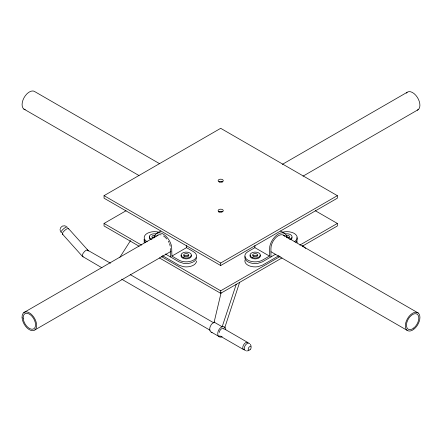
<?xml version="1.0" encoding="UTF-8"?>
<svg xmlns="http://www.w3.org/2000/svg" width="442" height="442" viewBox="0 0 442 442"><rect width="100%" height="100%" fill="white"/><g stroke="black" fill="none" stroke-linecap="round" stroke-linejoin="round"><path stroke-width="0.66" d="M60.057 229.326L60.421 231.608M154.352 237.824L154.496 236.636A12.547 7.243 60 0 1 163.065 233.989A12.547 7.243 60 0 1 171.634 246.531L171.921 256.084L178.922 260.123A10.31 5.95 0 0 0 193.502 260.123A10.31 5.95 0 0 0 193.502 251.702L186.502 247.664L171.921 256.084M221.111 292.687L214.138 322.135L222.16 326.765L236.277 284.184M239.647 282.3L224.906 327.268L224.111 327.124M119.898 257.277L130.534 240.547M295.825 242.266L296.853 240.829A10.31 5.95 0 0 0 296.853 237.746M104.047 195.662L220.696 128.318L337.345 195.662L337.345 198.193L220.696 265.537L104.047 198.193L104.047 195.662L220.696 263.012L337.345 195.662M139.158 246.244L104.047 225.972L104.047 223.448L126.064 210.735M156.788 233.37L160.871 231.011M23.813 312.604L158.081 235.089M282.339 164.358L407.06 92.35M34.924 329.925L170.982 251.371M303.002 176.165L418.171 109.671M269.471 256.084L254.89 247.664L247.89 251.702A10.31 5.95 0 0 0 247.89 260.123A10.31 5.95 0 0 0 262.471 260.123L269.471 256.084L269.758 246.531A12.547 7.243 -60 0 1 278.327 233.989A12.547 7.243 -60 0 1 286.897 236.636L287.04 237.824M275.394 254.349L262.471 261.808L257.852 263.349A10.31 5.95 0 0 1 245.028 256.564M278.919 255.68L262.471 265.172L257.852 266.714A10.31 5.95 0 0 1 245.028 259.929M161.181 256.432L220.696 290.792L280.211 256.432M299.853 245.095L337.345 223.448L337.345 225.972L302.234 246.244M159.396 257.929L220.696 293.322L281.996 257.929M214.475 321.991L211.458 324.229L210.116 326.831A5.569 3.486 -64.5 0 0 210.458 331.605L220.077 337.13A5.746 3.591 -64.5 0 0 222.138 336.611M248.669 350.672L246.487 350.937M64.057 225.724L66.289 226.326M110.483 263.211L87.301 249.995A4.044 1.774 -50.2 0 0 84.389 251.675L83.085 253.388A4.309 1.89 -50.2 0 0 82.439 256.382L101.903 267.786M82.764 256.736L83.267 256.863M211.171 332.224L212.061 332.5M315.328 210.735L337.345 223.448M280.521 231.011L284.604 233.37M159.65 163.722L34.929 91.715A10.31 5.95 -60 0 0 23.967 97.848A10.31 5.95 -60 0 0 25.227 109.693M283.322 235.127L418.187 312.986A10.31 5.95 -60 0 1 413.944 329.174A10.31 5.95 -60 0 1 405.767 322.782A10.31 5.95 -60 0 1 418.187 312.986M23.818 109.036L138.987 175.529M271.018 251.752L407.076 330.307M165.413 254.006L178.922 261.808L183.54 263.349A10.31 5.95 0 0 0 196.524 257.598M162.474 255.68L178.922 265.172L183.54 266.714A10.31 5.95 0 0 0 196.524 260.968M104.047 223.448L141.539 245.095M130.175 274.581L213.724 322.82M223.873 328.677L247.741 342.462M121.633 279.178L210.132 330.268M219.702 335.793L243.619 349.605M219.193 336.854L218.481 336.235A5.569 3.486 -64.5 0 1 218.133 331.461C218.851 328.771 222.354 324.853 225.1 327.439A5.569 3.486 -64.5 0 1 225.812 329.511M302.577 245.653L305.665 248.398M87.803 250.122L88.135 250.47A4.309 1.89 -50.2 0 1 88.267 251.028M68.604 228.68L88.135 250.47M62.322 233.94L82.439 256.382M145.567 242.266L144.54 240.829A10.31 5.95 0 0 1 144.186 239.288L144.186 242.652M250.332 344.274L251.194 346.296M270.929 256.924L270.929 248.503A10.464 6.044 -60 0 1 276.416 237.083A10.464 6.044 -60 0 1 284.736 236.26M254.89 245.608L254.89 247.664M220.696 263.012L220.696 265.537M220.696 290.792L220.696 293.322M186.502 245.608L186.502 247.664M170.463 248.503L170.463 256.924M219.232 181.966A2.58 1.486 0 0 1 222.365 182.06M218.856 212.149A2.58 1.486 0 0 1 221.967 211.895M60.383 228.702A2.061 0.575 -41.9 0 1 61.659 226.691A2.061 0.575 -41.9 0 1 63.421 226.166M61.615 232.702A4.122 1.149 -41.9 0 1 63.344 229.006A4.122 1.149 -41.9 0 1 67.278 227.602M62.935 234.177A4.122 1.149 -41.9 0 1 64.665 230.475A4.122 1.149 -41.9 0 1 68.598 229.078M244.222 349.788A4.122 2.381 -60 0 1 243.619 344.843A4.122 2.381 -60 0 1 248.205 342.887M245.68 350.633A4.122 2.381 -60 0 1 245.078 345.683A4.122 2.381 -60 0 1 249.664 343.732M219.265 332.472A3.542 2.216 -64.5 0 1 219.829 330.732A3.635 2.271 -64.5 0 1 223.437 328.655A3.542 2.216 -64.5 0 1 223.89 329.041M296.853 241.117A10.31 5.95 0 0 1 297.206 242.652M153.208 238.05A2.58 1.486 0 0 1 152.114 236.194A2.58 1.486 0 0 1 155.164 235.326M152.263 237.702A2.58 1.486 0 0 1 155.164 237.006M183.784 256.261A2.58 1.486 0 0 1 186.076 255.272A2.58 1.486 0 0 1 188.541 256.117M156.656 236.26A10.464 6.044 60 0 1 161.148 234.873M163.546 235.984A10.464 6.044 60 0 1 166.761 238.967M168.297 241.21A10.464 6.044 60 0 1 168.932 242.42M169.474 243.664A10.464 6.044 60 0 1 170.209 246.15M150.849 239.708A5.155 2.978 0 0 1 149.518 236.835M191.193 255.144A5.155 2.978 0 0 1 186.209 258.89A5.155 2.978 0 0 1 181.231 255.144M151.921 239.337A5.155 2.978 0 0 1 149.733 235.625A5.155 2.978 0 0 1 155.833 233.884M147.208 241.813A10.31 5.95 0 0 1 146.114 234.138A10.31 5.95 0 0 1 159.059 232.265M252.951 256.012A2.58 1.486 0 0 1 257.415 256.012M286.427 236.984A2.58 1.486 0 0 1 289.223 237.807M260.161 255.144A5.155 2.978 0 0 1 255.183 258.89A5.155 2.978 0 0 1 250.2 255.144M285.56 233.884A5.155 2.978 0 0 1 291.659 235.625A5.155 2.978 0 0 1 289.471 239.337M282.333 232.265A10.31 5.95 0 0 1 295.278 234.138A10.31 5.95 0 0 1 294.184 241.813M292.052 237.603A5.155 2.978 0 0 1 290.543 239.708M285.786 235.42A2.58 1.486 0 0 1 289.223 236.122A2.58 1.486 0 0 1 288.007 238.105M406.325 93.124A10.31 5.95 60 0 1 417.336 97.323A10.31 5.95 60 0 1 417.265 110.18M219.16 211.652A3.077 1.774 0 0 1 219.901 211.475M221.492 211.475A3.077 1.774 0 0 1 222.232 211.652M221.492 181.474A3.077 1.774 0 0 1 222.232 181.651M219.028 181.8A2.58 1.486 0 0 0 223.232 180.933A2.58 1.486 0 0 0 219.834 179.264A2.58 1.486 0 0 0 219.028 181.8M218.889 211.729A2.58 1.486 0 0 0 223.193 211.038A2.58 1.486 0 0 0 220.005 209.232A2.58 1.486 0 0 0 218.889 211.729M250.039 349.738A2.061 1.188 -60 0 0 250.697 346.545A2.061 1.188 -60 0 0 248.255 348.71A2.061 1.188 -60 0 0 250.039 349.738M183.634 257.647A5.155 2.978 0 0 0 191.369 255.073A5.155 2.978 0 0 0 183.634 252.493A5.155 2.978 0 0 0 183.634 257.647M184.75 256.299A2.58 1.486 0 0 0 188.784 255.189A2.58 1.486 0 0 0 185.104 253.73A2.58 1.486 0 0 0 184.75 256.299M253.89 256.36A2.58 1.486 0 0 0 257.758 255.073A2.58 1.486 0 0 0 253.89 253.785A2.58 1.486 0 0 0 253.89 256.36M252.603 257.647A5.155 2.978 0 0 0 260.338 255.073A5.155 2.978 0 0 0 252.603 252.493A5.155 2.978 0 0 0 252.603 257.647M22.1 317.754A10.31 5.95 60 0 0 33.509 330.583A10.31 5.95 60 0 0 32.487 315.461A10.31 5.95 60 0 0 22.1 317.754M23.199 318.284A8.752 5.05 60 0 0 32.885 329.174A8.752 5.05 60 0 0 32.017 316.339A8.752 5.05 60 0 0 23.199 318.284M413.745 328.036A8.752 5.05 -60 0 0 417.347 314.301A8.752 5.05 -60 0 0 406.806 322.61A8.752 5.05 -60 0 0 413.745 328.036"/></g></svg>
